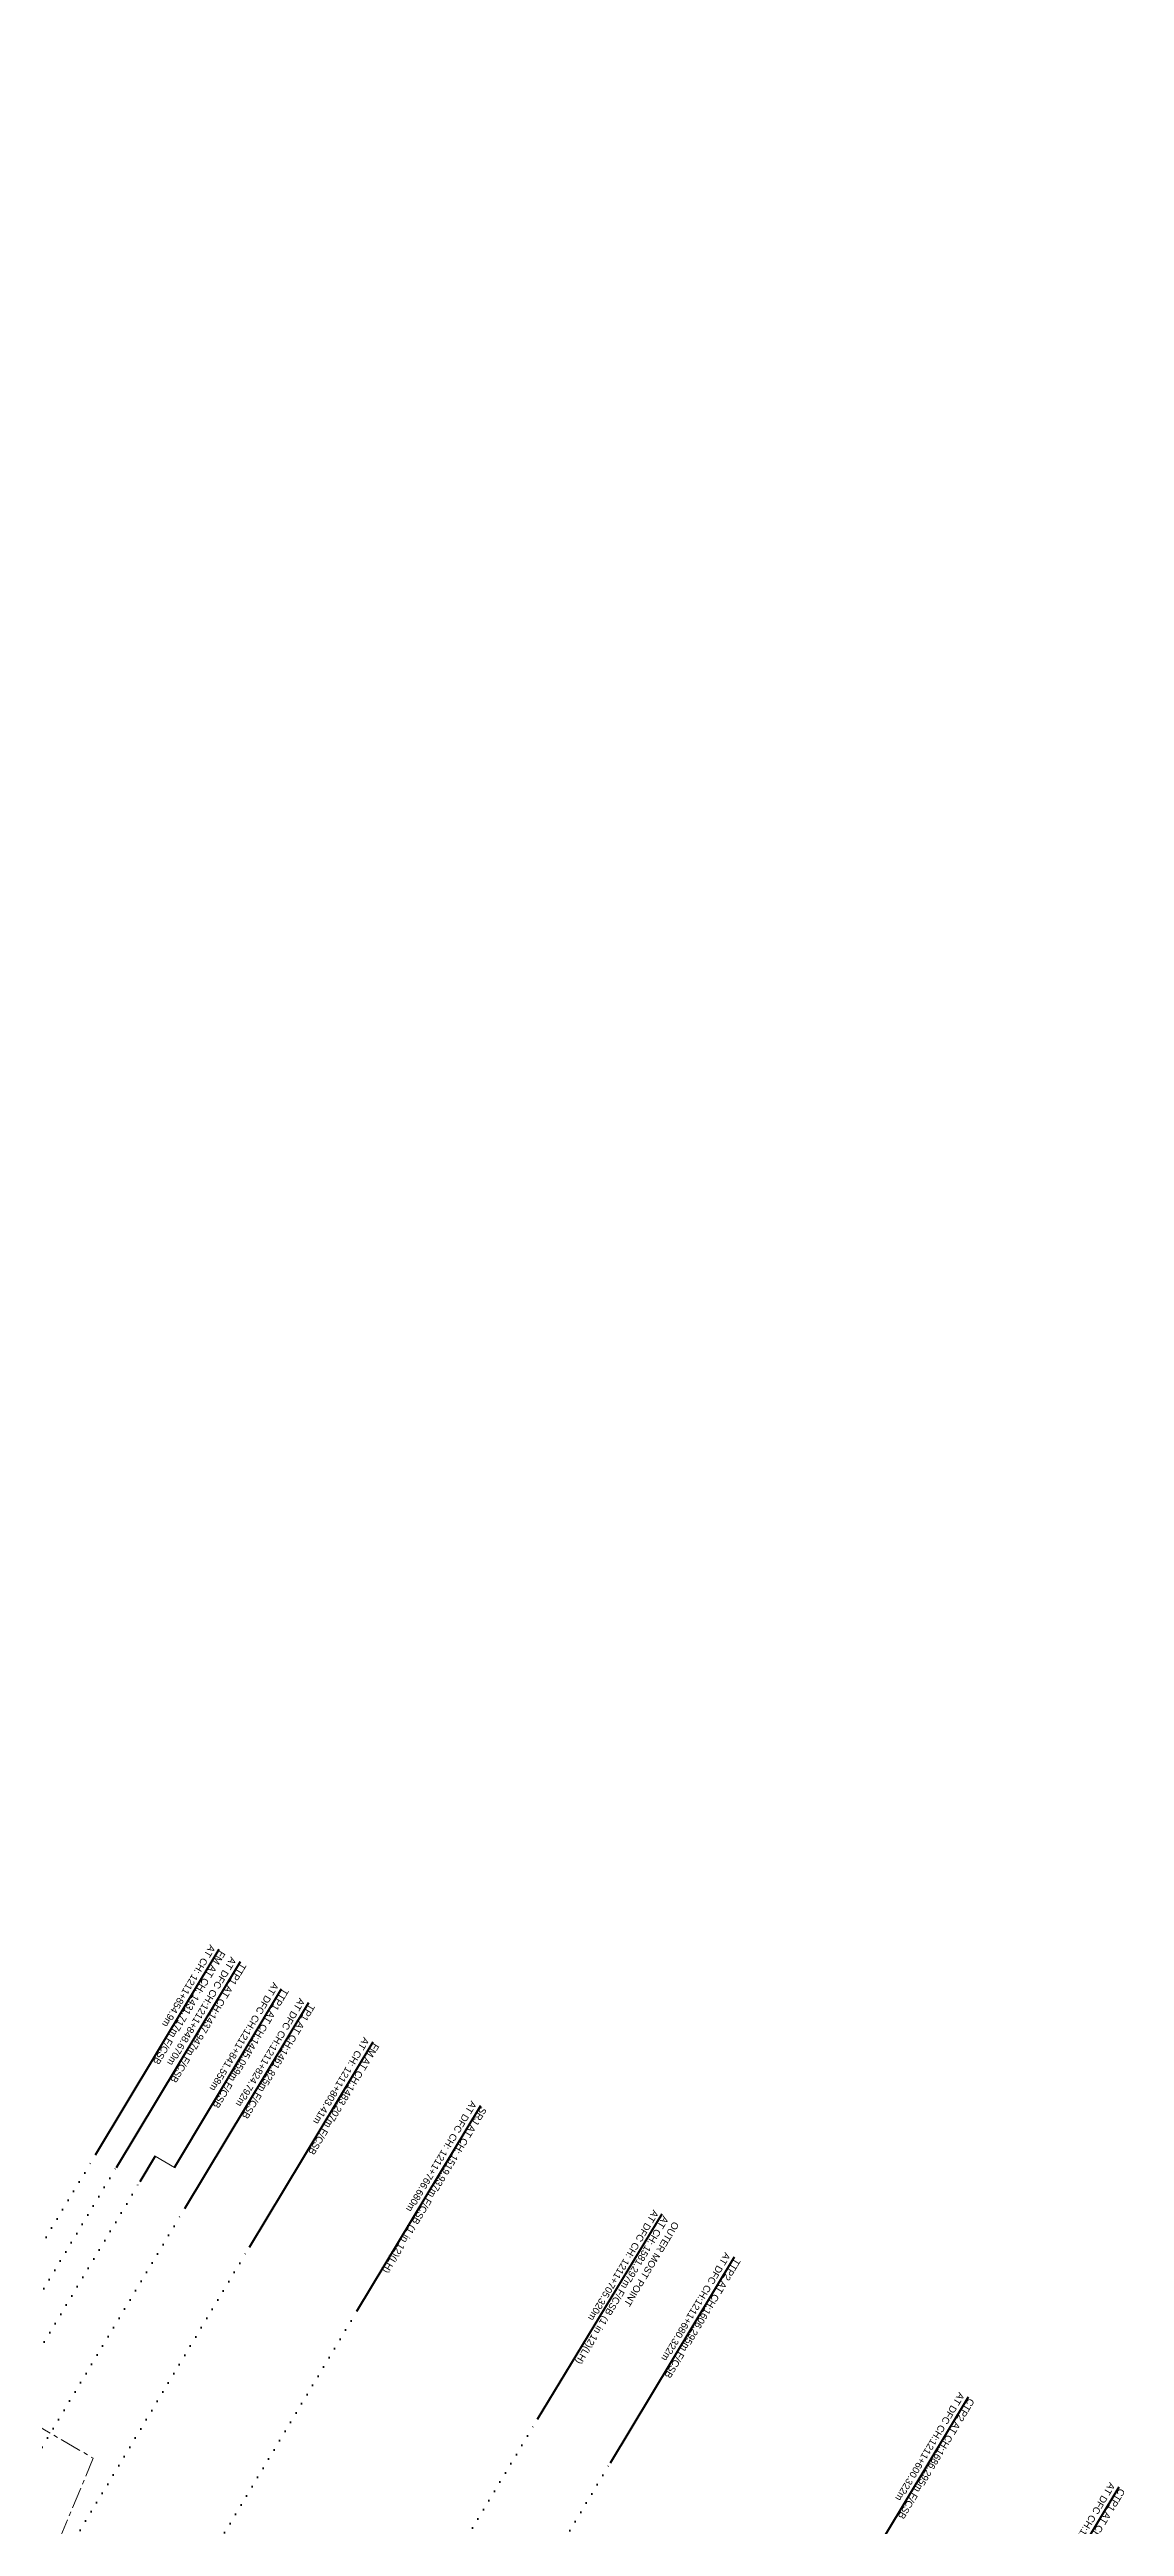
# Model space of a CAD drawing. Header units: metres. Extents: x 622835 to 629437, y 3390046 to 3394575.
# Drawn here: x 627648 to 627958, y 3391789 to 3392505 of the extents above; entities that cross this region are included whole.
import ezdxf

# ---------------------------------------------------------------- set-up
doc = ezdxf.new("R2010")
doc.units = ezdxf.units.M
doc.header["$LTSCALE"] = 2
doc.header["$MEASUREMENT"] = 0
doc.linetypes.add('ACAD_ISO07W100', pattern=[3, 0, -3])
doc.linetypes.add('CENTER', pattern=[2, 1.25, -0.25, 0.25, -0.25])
doc.layers.add('cut conn grades dn', color=190, linetype='Continuous')
for name, color, linetype, lineweight in [('DOTED LINE', 7, 'ACAD_ISO07W100', 18), ("NEW MANDI GOBINDPUR CROSSING STN. SRJ's", 10, 'Continuous', 0), ('Proposed TPTC Chainages', 10, 'Continuous', 0), ('RLY BOUNDARY', 32, 'CENTER', 0)]:
    doc.layers.add(name, color=color, linetype=linetype, lineweight=lineweight)
doc.styles.add('ARIAL', font='arial.ttf')

msp = doc.modelspace()

# ---------------------------------------------------------------- linework, layer by layer
at = {"layer": 'cut conn grades dn', "color": 1, "linetype": 'Continuous', "lineweight": 50, "flags": 128}
for points in [[(627696.509, 3391956.2426), (627660.714, 3391896.7781)], [(627722.3596, 3391940.8261), (627686.5559, 3391881.3222)], [(627740.9603, 3391929.4887), (627705.2396, 3391870.1476)], [(627772.0366, 3391911.0522), (627736.2494, 3391851.6007)], [(627824.4777, 3391879.748), (627788.4586, 3391820.3747)]]:
    msp.add_lwpolyline(points, dxfattribs=at)
at = {"layer": 'DOTED LINE', "color": 1, "linetype": 'ACAD_ISO07W100', "lineweight": 50, "ltscale": 0.5}
for p, q in [((627576.562, 3391756.0388), (627660.714, 3391896.7781)), ((627583.828, 3391754.4699), (627666.7571, 3391893.1638)), ((627595.0895, 3391757.7259), (627673.618, 3391889.0603)), ((627600.8265, 3391737.945), (627686.5559, 3391881.3222)), ((627621.3897, 3391729.9134), (627705.2396, 3391870.1476)), ((627648.8343, 3391705.21), (627736.2494, 3391851.6007)), ((627696.5426, 3391666.6507), (627788.4586, 3391820.3747)), ((627715.1451, 3391649.949), (627809.5167, 3391807.7799))]:
    msp.add_line(p, q, dxfattribs=at)
at = {"layer": 'Proposed TPTC Chainages', "color": 1, "lineweight": 50}
msp.add_line((627683.611, 3391893.1881), (627714.5347, 3391944.9062), dxfattribs=at)
at = {"layer": 'Proposed TPTC Chainages', "color": 1, "lineweight": 0}
msp.add_line((627678.09, 3391896.4893), (627683.611, 3391893.1881), dxfattribs=at)
at = {"layer": 'Proposed TPTC Chainages', "color": 1, "lineweight": 50, "flags": 128}
for points in [[(627702.5898, 3391952.691), (627666.7571, 3391893.1638)], [(627678.09, 3391896.4893), (627673.618, 3391889.0603)], [(627845.346, 3391867.3014), (627809.5167, 3391807.7798)], [(627912.9665, 3391826.8692), (627877.1322, 3391767.3394)], [(627956.491, 3391800.8447), (627920.6535, 3391741.3095)]]:
    msp.add_lwpolyline(points, dxfattribs=at)
at = {"layer": 'RLY BOUNDARY', "lineweight": 20, "ltscale": 2.5, "flags": 128}
msp.add_lwpolyline([(627892.3746, 3391590.8464), (627853.8026, 3391614.8633), (627807.8709, 3391643.3648), (627763.2098, 3391671.1424), (627729.391, 3391692.3162), (627635.8822, 3391750.6784), (627660.1446, 3391809.2203), (627519.5568, 3391891.152), (627476.8389, 3391915.865), (627434.3844, 3391942.69), (627307.5279, 3392026.3119), (627306.7829, 3392026.5061), (627267.353, 3392052.7992), (627223.9736, 3392078.9893), (627097.3461, 3392148.2433), (627064.2509, 3392171.6214), (627020.7361, 3392194.4307), (626980.8782, 3392219.8528), (626937.972, 3392245.713), (626894.59, 3392272.359), (626851.325, 3392298.078), (626765.656, 3392350.035), (626720.72, 3392377.008), (626678.274, 3392402.82), (626638.354, 3392427.704), (626595.176, 3392453.388), (626546.2585, 3392482.4138), (626502.9741, 3392507.8519), (626457.1589, 3392535.47), (626370.2027, 3392585.4762), (626329.4837, 3392607.8197), (626276.63, 3392641.1068), (626248.5163, 3392659.2277), (626219.5479, 3392680.9715), (626152.643, 3392718.511), (626109.5867, 3392744.8943), (626057.9239, 3392775.41), (626021.0374, 3392796.8242), (625904.8086, 3392858.5418), (625861.3055, 3392884.0038), (625818.1177, 3392909.4437), (625699.839, 3392978.326), (625656.064, 3393004.068), (625614.356, 3393028.385), (625543.556, 3393070.031), (625500.6769, 3393095.2405), (625461.769, 3393118.43), (625418.978, 3393143.909), (625375.919, 3393169.091), (625289.4128, 3393220.1398), (625283.3377, 3393209.9857), (625180.1642, 3393272.0512), (624950.6342, 3393412.922), (624924.3694, 3393369.1236), (624924.3694, 3393369.1236)], dxfattribs=at)

# ---------------------------------------------------------------- texts
at = {"layer": "NEW MANDI GOBINDPUR CROSSING STN. SRJ's", "color": 1, "lineweight": 9, "style": 'ARIAL'}
for s, p in [('AT DFC CH: 1211+705.320m', (627821.9781, 3391881.1628)), ('AT CH: 1581.297m F/CSB (1 in 12)(LH)', (627824.8705, 3391879.4217)), ('OUTER MOST POINT', (627827.8328, 3391877.7962))]:
    msp.add_text(s, height=2, rotation=238.9539489, dxfattribs=at).set_placement(p)
at = {"layer": "NEW MANDI GOBINDPUR CROSSING STN. SRJ's", "color": 1, "linetype": 'Continuous', "lineweight": 13, "char_height": 2, "attachment_point": 4, "line_spacing_factor": 0.648, "style": 'ARIAL'}
for s, insert, width, rotation in [('\\pxsm1;FM AT CH: 1431.717m F/CSB \\PAT CH: 1211+854.9m ', (627696.1735, 3391956.4401), 49.513162, 239.0207664), ('\\pxsm1;FM AT CH:1483.207m F/CSB \\PAT CH: 1211+803.41m ', (627740.6249, 3391929.6862), 49.513162, 239.0207664), ('\\pxsm1;SRJ AT CH: 1519.937m F/CSB (1 in 12)(LH)\\PAT DFC CH: 1211+766.680m ', (627771.659, 3391911.2794), 62.398806, 238.9539489)]:
    msp.add_mtext(s, dxfattribs=dict(at, insert=insert, width=width, rotation=rotation))
at = {"layer": 'Proposed TPTC Chainages', "color": 1, "lineweight": 0, "char_height": 2, "attachment_point": 4, "rotation": 239, "line_spacing_factor": 0.6, "style": 'ARIAL'}
for s, insert in [('\\pxsm1;TTP1 AT CH:1437.947m F/CSB\\PAT DFC CH:1211+848.670m', (627702.2126, 3391952.915)), ('\\pxsm1;TTP1 AT CH:1445.059m F/CSB\\PAT DFC CH:1211+841.558m', (627714.4686, 3391945.5552)), ('\\pxsm1;TP1 AT CH:1461.825m F/CSB\\PAT DFC CH:1211+824.792m', (627722.0255, 3391941.0259)), ('\\pxsm1;{\\C256;TTP2 AT CH:}1606.295{\\C256;m F/CSB\\PAT DFC CH:1211+680.322m}', (627845.0119, 3391867.5011))]:
    msp.add_mtext(s, dxfattribs=dict(at, insert=insert))
for s, insert, width in [('\\pxsm1;{\\C256;CTP2 AT CH:}1686.295{\\C256;m F/CSB\\PAT DFC CH:1211+600.322m}', (627912.6324, 3391827.069), 49.915859), ('\\pxsm1;{\\C256;CTP1 AT CH:}1737.267{\\C256;m F/CSB\\PAT DFC CH:1211+549.350m}', (627956.1543, 3391801.0401), 46.031139)]:
    msp.add_mtext(s, dxfattribs=dict(at, insert=insert, width=width))

doc.saveas('drawing.dxf')
